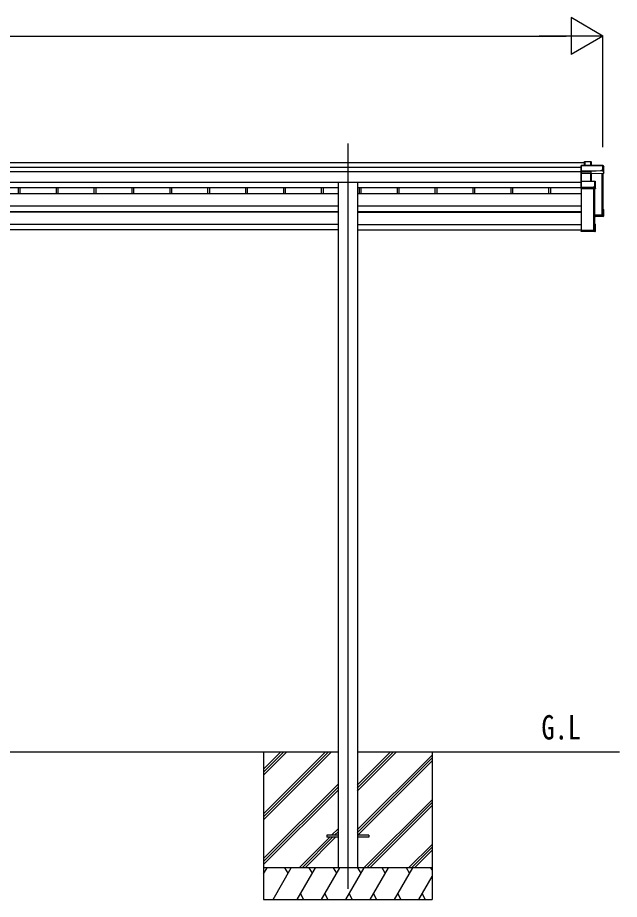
# Model space of a CAD drawing. Units: millimetres, scale not verified. Extents: x -14718 to 14718, y -10395 to 10395.
# Drawn here: x 1276 to 4135, y -5538 to -1351 of the extents above; entities that cross this region are included whole.
import ezdxf
from ezdxf.enums import TextEntityAlignment as Align

# ---------------------------------------------------------------- set-up
doc = ezdxf.new("R2010")
doc.units = ezdxf.units.MM
doc.header["$LTSCALE"] = 50
for name, color, linetype in [('0-2_USER1', 3, 'Continuous'), ('0-3_YKK_12', 2, 'Continuous'), ('0-4_YKK_13', 4, 'Continuous'), ('0-5_YKK_A1', 4, 'Continuous'), ('0-6_YKK_D', 6, 'Continuous')]:
    doc.layers.add(name, color=color, linetype=linetype)
doc.styles.add('ＭＳ ゴシック', font='')
doc.styles.get('ＭＳ ゴシック').set_extended_font_data('MS Gothic')

msp = doc.modelspace()

# ---------------------------------------------------------------- linework, layer by layer
at = {"layer": '0-3_YKK_12'}
for p, q in [((2844.67, -1947.98), (2844.67, -2425.72)), ((2844.67, -2425.72), (2844.67, -5487.5))]:
    msp.add_line(p, q, dxfattribs=at)
at = {"layer": '0-4_YKK_13'}
for p, q in [((3968.77, -2035.27), (3969.62, -2034.33)), ((3968.77, -2052.02), (3968.77, -2035.27)), ((3969.62, -2052.02), (3969.62, -2034.33)), ((3969.77, -2034.22), (3999.33, -2034.22)), ((3999.33, -2034.66), (3999.33, -2034.22)), ((3999.76, -2034.46), (4001.51, -2037.46)), ((3999.83, -2034.71), (3999.83, -2052.02)), ((4001.58, -2037.7), (3999.83, -2034.71)), ((4001.58, -2052.02), (4001.58, -2037.7)), ((3953.62, -2052.13), (3952.77, -2053.07)), ((3952.77, -2078.49), (3952.77, -2053.07)), ((3953.63, -2079.21), (3952.77, -2078.49)), ((3952.77, -2088), (3952.77, -2078.49)), ((3953.91, -2088.94), (3952.77, -2088)), ((3952.77, -2128.8), (3952.77, -2088)), ((3953.77, -2052.47), (3953.77, -2078.85)), ((4055.8, -2052.47), (3953.77, -2052.47)), ((3953.77, -2078.85), (4000.26, -2078.85)), ((3953.77, -2079.4), (3953.77, -2088.75)), ((4000.27, -2079.4), (3953.77, -2079.4)), ((3953.77, -2088.75), (3999.8, -2088.75)), ((3953.77, -2089.3), (3953.77, -2127.78)), ((3953.92, -2052.02), (4055.8, -2052.02)), ((3999.8, -2088.75), (3999.8, -2089.3)), ((4000.26, -2078.85), (4048.27, -2076.77)), ((4048.27, -2077.31), (4000.27, -2079.4)), ((4000.27, -2088.77), (4000.27, -2079.4)), ((4000.3, -2089.38), (4000.3, -2127.78)), ((4001.16, -2091.68), (4000.3, -2089.38)), ((4000.78, -2088.89), (4001.67, -2091.26)), ((4001.19, -2127.78), (4001.19, -2091.56)), ((4001.67, -2091.26), (4060.71, -2088.69)), ((4048.27, -2076.77), (4048.27, -2077.31)), ((4055.8, -2052.47), (4055.8, -2052.02)), ((4055.8, -2074.35), (4055.8, -2052.47)), ((4056.23, -2052.27), (4060.64, -2059.81)), ((4056.3, -2074.4), (4056.76, -2075.19)), ((4056.76, -2078.19), (4056.76, -2075.19)), ((4056.76, -2078.19), (4060.71, -2088.69)), ((4060.71, -2088.69), (4060.71, -2060.05)), ((3953.63, -2127.9), (3952.77, -2128.8)), ((3952.77, -2155.77), (3952.77, -2128.8)), ((3953.77, -2127.78), (4018.23, -2127.78)), ((3953.77, -2128.23), (3953.77, -2156.13)), ((4018.23, -2127.78), (4018.23, -2128.23)), ((4018.52, -2127.87), (4020.49, -2129.28)), ((4020.69, -2161.49), (4020.69, -2129.68)), ((3953.63, -2156.49), (3952.77, -2155.77)), ((3952.77, -2161.14), (3952.77, -2155.77)), ((3952.77, -2161.14), (3952.77, -2161.14)), ((3953.77, -2161.98), (3952.77, -2161.14)), ((3953.77, -2156.13), (4010.7, -2156.13)), ((3953.77, -2156.68), (3953.77, -2161.98)), ((4010.7, -2156.68), (3953.77, -2156.68)), ((3953.77, -2161.98), (4020.19, -2161.98)), ((4010.7, -2153.62), (4018.23, -2153.62)), ((4010.7, -2156.13), (4010.7, -2153.62)), ((4010.7, -2156.13), (4010.7, -2156.68)), ((4010.7, -2157.92), (4010.7, -2156.68)), ((4018.69, -2157.92), (4010.7, -2157.92)), ((4020.19, -2161.98), (4018.69, -2157.92)), ((4018.73, -2153.67), (4019.19, -2154.45)), ((4019.19, -2157.43), (4019.19, -2154.45)), ((4019.19, -2157.43), (4020.69, -2161.49)), ((4016.77, -2290.9), (4058.27, -2289.09)), ((4059.77, -2290.53), (4016.77, -2292.4)), ((4048.27, -2295.21), (4016.77, -2296.58)), ((4048.27, -2295.21), (4020.69, -2296.41)), ((4056.76, -2294.52), (4048.27, -2294.89)), ((4048.27, -2294.89), (4048.27, -2295.21)), ((4053.92, -2285.81), (4053.92, -2289.28)), ((4056.76, -2294.52), (4060.71, -2291.52)), ((4056.77, -2262.41), (4060.25, -2262.41)), ((4056.77, -2262.53), (4060.57, -2262.53)), ((4056.77, -2263.29), (4059.77, -2263.29)), ((4056.77, -2267.33), (4058.27, -2264.78)), ((4056.77, -2264.78), (4058.27, -2264.78)), ((4058.27, -2289.09), (4058.27, -2264.78)), ((4059.77, -2263.29), (4060.59, -2262.55)), ((4059.77, -2263.29), (4059.77, -2290.53)), ((4060.71, -2291.52), (4060.71, -2262.89)), ((4020.19, -2332.01), (4016.77, -2332.01)), ((4016.77, -2332.85), (4019.75, -2332.85)), ((4018.25, -2334.35), (4016.77, -2334.35)), ((4018.25, -2362.28), (4018.25, -2334.35)), ((4020.69, -2364.32), (4020.69, -2332.51)), ((3952.77, -2357.46), (3954.77, -2357.46)), ((3952.77, -2357.46), (3952.77, -2357.91)), ((3952.77, -2357.91), (3952.77, -2363.78)), ((3952.77, -2357.91), (3954.77, -2357.91)), ((4019.75, -2363.78), (3952.77, -2363.78)), ((3953.77, -2364.82), (3952.77, -2363.78)), ((3953.63, -2366.1), (3952.77, -2365.2)), ((3953.77, -2364.82), (4020.19, -2364.82)), ((3953.77, -2366.22), (3953.77, -2364.82)), ((4010.7, -2366.22), (3953.77, -2366.22)), ((4010.7, -2366.22), (3953.77, -2366.22)), ((3954.77, -2357.91), (3954.77, -2357.46)), ((3954.77, -2357.91), (3954.77, -2362.28)), ((3954.77, -2362.28), (4018.25, -2362.28)), ((4010.7, -2365.89), (4010.7, -2366.22)), ((4018.69, -2365.89), (4010.7, -2365.89)), ((4010.7, -2366.22), (4010.7, -2366.22)), ((4016.35, -2361.55), (4016.35, -2362.28)), ((4020.19, -2364.82), (4018.69, -2365.89)), ((4020.49, -2364.72), (4018.98, -2365.8)), ((4020.55, -2364.67), (4019.75, -2363.78)), ((2744.67, -5233), (2744.67, -5242)), ((2799.67, -5233), (2744.67, -5233)), ((2944.67, -5233), (2889.67, -5233)), ((2944.67, -5233), (2944.67, -5242)), ((2799.67, -5242), (2744.67, -5242)), ((2944.67, -5242), (2889.67, -5242))]:
    msp.add_line(p, q, dxfattribs=at)
for points in [[(3999.33, -2052.02), (3999.33, -2034.66), (3969.98, -2034.66), (3969.98, -2052.02)], [(3999.8, -2127.78), (3999.8, -2089.3), (3953.77, -2089.3)], [(4000.27, -2088.77), (4000.27, -2088.77), (4000.27, -2088.77)], [(4048.27, -2076.77), (4048.27, -2074.35), (4055.8, -2074.35)], [(4056.76, -2078.19), (4048.27, -2078.56), (4048.27, -2077.31)], [(4060.71, -2060.05), (4056.3, -2052.52), (4056.3, -2074.4)], [(4018.23, -2153.62), (4018.23, -2128.23), (3953.77, -2128.23)], [(4020.69, -2129.68), (4018.73, -2128.28), (4018.73, -2153.67)], [(4016.77, -2293.43), (4060.71, -2291.52), (4060.71, -2291.52), (4059.77, -2290.53)], [(4020.55, -2332.14), (4019.75, -2332.85), (4019.75, -2363.78)], [(3952.77, -2363.78), (3952.77, -2363.78), (3952.77, -2365.2)]]:
    msp.add_lwpolyline(points, dxfattribs=at)
for centre, radius, start, end in [((3999.33, -2034.72), 0.5, 30.33313, 90), ((3999.44, -2036.07), 1.41, 74.15609, 94.61217), ((3999.34, -2034.71), 0.494, 359.98098, 30.32316), ((4000.67, -2089.26), 0.63, 129.50604, 184.71108), ((4000.8, -2089.39), 0.502, 92.80646, 179.3843), ((4055.8, -2052.52), 0.5, 30.33313, 90), ((4055.91, -2053.88), 1.41, 74.15609, 94.61217), ((4055.91, -2075.76), 1.41, 74.15609, 94.61217), ((4055.8, -2052.52), 0.494, 359.98098, 30.32316), ((4018.23, -2128.28), 0.5, 54.45407, 90), ((4018.34, -2129.63), 1.41, 74.15609, 94.61217), ((4018.23, -2128.28), 0.498, 0.1799, 54.43322), ((4018.34, -2155.02), 1.41, 74.15609, 94.61217)]:
    msp.add_arc(centre, radius, start, end, dxfattribs=at)
for centre, major_axis, ratio, start_param, end_param in [((3969.27, -2034.72), (-0.499, -0.499), 0.052408, 3.0892328, 3.8746309), ((3969.98, -2034.72), (-0.499, 0.499), 0.052408, 4.7647489, 5.550147), ((4001.11, -2037.75), (0.257, 0.444), 0.891995, 5.2871388, 6.0006), ((3953.27, -2052.52), (0.372, 0.372), 0.900404, 5.550147, 6.3355452), ((3953.98, -2052.52), (-0.372, 0.372), 0.900404, 5.4454273, 6.2308254), ((3953.27, -2078.91), (0.372, 0.372), 0.900404, 4.7952921, 5.550147), ((3953.27, -2078.91), (-0.498, 0.498), 0.083094, 3.2244958, 3.9793507), ((3954.27, -2089.24), (-0.498, 0.498), 0.083094, 0.0829031, 0.837758), ((3954.27, -2089.24), (0.372, 0.372), 0.900404, 1.6536995, 2.4085544), ((3999.8, -2088.92), (-1, 0), 0.165356, 4.2226982, 4.712389), ((3999.8, -2089.41), (-0.5, 0), 0.226184, 4.2102939, 4.712389), ((3999.8, -2089.43), (-0.5, -0.046), 0.224394, 3.1821146, 4.1897293), ((4000.26, -2078.91), (-0.011, 0.5), 0.002284, 3.307366, 4.8170591), ((3999.78, -2088.94), (-1, -0.045), 0.165035, 4.1904357, 4.1933299), ((3999.78, -2088.94), (-1, -0.045), 0.165035, 3.1952984, 4.1904357), ((4001.66, -2091.68), (-0.495, -0.086), 0.832908, 4.5579552, 6.0814725), ((3953.27, -2128.28), (0.5, 0.5), 0.02182, 6.2613687, 7.0162236), ((3953.27, -2128.28), (0.372, 0.372), 0.900404, 5.550147, 6.3050019), ((4020.22, -2129.7), (0.169, 0.473), 0.931403, 5.0793173, 5.862852), ((3953.27, -2156.18), (0.372, 0.372), 0.900404, 4.7952921, 5.550147), ((3953.27, -2156.18), (-0.498, 0.498), 0.083094, 3.2244958, 3.9793507), ((4018.69, -2157.42), (-0.479, 0.147), 0.993384, 1.8707271, 3.4377965), ((4020.22, -2161.56), (-0.498, -0.074), 0.830741, 1.394861, 2.1783957), ((4020.22, -2161.56), (0.289, 0.44), 0.847113, 4.5883003, 5.371835), ((4060.19, -2262.91), (-0.474, -0.272), 0.885613, 3.4570579, 4.242456), ((4060.23, -2262.84), (-0.491, 0.117), 0.873782, 4.1213673, 4.1933043), ((4060.24, -2262.84), (-0.257, 0.444), 0.891995, 4.1376391, 4.8511003), ((4020.22, -2332.43), (-0.498, 0.074), 0.830741, 4.1047896, 4.8883243), ((4020.22, -2332.43), (-0.289, 0.44), 0.847113, 4.052943, 4.8364777), ((3953.27, -2365.72), (-0.5, 0.5), 0.02182, 2.4085544, 3.1634093), ((4018.69, -2365.39), (-0.479, 0.147), 0.993384, 1.8707271, 2.4924516), ((4020.22, -2364.3), (0.255, 0.46), 0.938446, 3.6212269, 4.4047616), ((4020.22, -2364.3), (-0.169, 0.473), 0.931403, 3.561926, 4.3454607)]:
    msp.add_ellipse(centre, major_axis=major_axis, ratio=ratio, start_param=start_param, end_param=end_param, dxfattribs=at)
at = {"layer": '0-5_YKK_A1'}
for p, q in [((-1579.43, -2038.07), (3968.77, -2038.07)), ((-1563.43, -2060.95), (3952.77, -2060.95)), ((-1563.43, -2081.1), (3952.77, -2081.1)), ((4051.65, -2089.08), (4051.65, -2287.95)), ((4054.76, -2088.95), (4054.76, -2284.98)), ((4055.27, -2088.93), (4055.27, -2287.65)), ((4056.77, -2088.86), (4056.77, -2287.65)), ((-1563.43, -2132.31), (3952.77, -2132.31)), ((2799.47, -2132.31), (2799.47, -5387.5)), ((2889.87, -2132.31), (2889.87, -5387.5)), ((-410.11, -2156.63), (2799.49, -2156.63)), ((1278.62, -2156.63), (1278.62, -2186.45)), ((1286.77, -2156.63), (1286.77, -2186.45)), ((1458.62, -2156.63), (1458.62, -2186.45)), ((1466.77, -2156.63), (1466.77, -2186.45)), ((1638.62, -2156.63), (1638.62, -2186.45)), ((1646.77, -2156.63), (1646.77, -2186.45)), ((1818.62, -2156.63), (1818.62, -2186.45)), ((1826.77, -2156.63), (1826.77, -2186.45)), ((1998.62, -2156.63), (1998.62, -2186.45)), ((2006.77, -2156.63), (2006.77, -2186.45)), ((2178.62, -2156.63), (2178.62, -2186.45)), ((2186.77, -2156.63), (2186.77, -2186.45)), ((2358.62, -2156.63), (2358.62, -2186.45)), ((2366.77, -2156.63), (2366.77, -2186.45)), ((2538.62, -2156.63), (2538.62, -2186.45)), ((2546.77, -2156.63), (2546.77, -2186.45)), ((2718.62, -2156.63), (2718.62, -2186.45)), ((2726.77, -2156.63), (2726.77, -2186.45)), ((2889.89, -2156.63), (3952.77, -2156.63)), ((2898.62, -2156.63), (2898.62, -2186.45)), ((2906.77, -2156.63), (2906.77, -2186.45)), ((3078.62, -2156.63), (3078.62, -2186.45)), ((3086.77, -2156.63), (3086.77, -2186.45)), ((3258.62, -2156.63), (3258.62, -2186.45)), ((3266.77, -2156.63), (3266.77, -2186.45)), ((3438.62, -2156.63), (3438.62, -2186.45)), ((3446.77, -2156.63), (3446.77, -2186.45)), ((3618.62, -2156.63), (3618.62, -2186.45)), ((3626.77, -2156.63), (3626.77, -2186.45)), ((3798.62, -2156.63), (3798.62, -2186.45)), ((3806.77, -2156.63), (3806.77, -2186.45)), ((3955.27, -2361.55), (3955.27, -2161.98)), ((4011.65, -2161.98), (4011.65, -2361.55)), ((4015.27, -2161.98), (4015.27, -2361.25)), ((4016.77, -2161.98), (4016.77, -2361.25)), ((-410.13, -2186.45), (2799.47, -2186.45)), ((2889.87, -2186.45), (3955.27, -2186.45)), ((2799.47, -2245.23), (-410.14, -2245)), ((3955.27, -2245.23), (2889.87, -2245.23)), ((-410.14, -2271.47), (2799.47, -2271.47)), ((2799.47, -2274.17), (-410.13, -2274.17)), ((1278.62, -2271.47), (1278.62, -2274.17)), ((1286.77, -2271.47), (1286.77, -2274.17)), ((1458.62, -2271.47), (1458.62, -2274.17)), ((1466.77, -2271.47), (1466.77, -2274.17)), ((2358.62, -2271.47), (2358.62, -2274.17)), ((2366.77, -2271.47), (2366.77, -2274.17)), ((2538.62, -2271.47), (2538.62, -2274.17)), ((2546.77, -2271.47), (2546.77, -2274.17)), ((2718.62, -2271.47), (2718.62, -2274.17)), ((2726.77, -2271.47), (2726.77, -2274.17)), ((2889.87, -2271.47), (3955.27, -2271.47)), ((2889.87, -2274.17), (3955.27, -2274.17)), ((2898.62, -2271.47), (2898.62, -2274.17)), ((2906.77, -2271.47), (2906.77, -2274.17)), ((3078.62, -2271.47), (3078.62, -2274.17)), ((3086.77, -2271.47), (3086.77, -2274.17)), ((3258.62, -2271.47), (3258.62, -2274.17)), ((3266.77, -2271.47), (3266.77, -2274.17)), ((3438.62, -2271.47), (3438.62, -2274.17)), ((3446.77, -2271.47), (3446.77, -2274.17)), ((3618.62, -2271.47), (3618.62, -2274.17)), ((3626.77, -2271.47), (3626.77, -2274.17)), ((3798.62, -2271.47), (3798.62, -2274.17)), ((3806.77, -2271.47), (3806.77, -2274.17)), ((4051.65, -2287.95), (4016.77, -2287.95)), ((4051.65, -2287.95), (4016.77, -2287.95)), ((4054.76, -2284.98), (4051.86, -2287.87)), ((4056.47, -2287.95), (4055.57, -2287.95)), ((2799.47, -2332.74), (-410.13, -2332.74)), ((2889.87, -2332.74), (3955.27, -2332.74)), ((2799.47, -2358.81), (-410.13, -2358.83)), ((2889.87, -2358.82), (3952.77, -2358.83)), ((3954.77, -2358.82), (3955.27, -2358.82)), ((4011.65, -2361.55), (3955.27, -2361.55)), ((4014.76, -2358.58), (4011.86, -2361.46)), ((4016.47, -2361.55), (4015.57, -2361.55)), ((-410.33, -4837.5), (2799.67, -4837.5)), ((2444.67, -4837.5), (2444.67, -5537.5)), ((2444.67, -5131.48), (2738.65, -4837.5)), ((2444.67, -5145.62), (2752.79, -4837.5)), ((2444.67, -5159.76), (2766.93, -4837.5)), ((2444.67, -4919.34), (2526.51, -4837.5)), ((2444.67, -4933.49), (2540.66, -4837.5)), ((2444.67, -4947.63), (2554.8, -4837.5)), ((2889.67, -4837.5), (4134.7, -4837.5)), ((2889.67, -5023.13), (3075.3, -4837.5)), ((2889.67, -5008.99), (3061.16, -4837.5)), ((2889.67, -4994.85), (3047.02, -4837.5)), ((2889.67, -5206.98), (3244.67, -4851.98)), ((3244.67, -4837.5), (3244.67, -5537.5)), ((2889.67, -5221.12), (3244.67, -4866.12)), ((2891.93, -5233), (3244.67, -4880.26)), ((2444.67, -5343.61), (2799.67, -4988.61)), ((2444.67, -5357.75), (2799.67, -5002.75)), ((2444.67, -5371.89), (2799.67, -5016.9)), ((2921.28, -5387.5), (3244.67, -5064.11)), ((2935.42, -5387.5), (3244.67, -5078.25)), ((2949.56, -5387.5), (3244.67, -5092.4)), ((2767.41, -5233), (2799.67, -5200.74)), ((2781.55, -5233), (2799.67, -5214.88)), ((2795.7, -5233), (2799.67, -5229.03)), ((2612.91, -5387.5), (2758.41, -5242)), ((2627.05, -5387.5), (2772.55, -5242)), ((2641.2, -5387.5), (2786.7, -5242)), ((3133.41, -5387.5), (3244.67, -5276.24)), ((3147.55, -5387.5), (3244.67, -5290.38)), ((3161.69, -5387.5), (3244.67, -5304.53)), ((3244.67, -5387.5), (2444.67, -5387.5)), ((2444.67, -5416.44), (2461.38, -5387.5)), ((2489.21, -5537.5), (2575.82, -5387.5)), ((2560.82, -5413.48), (2545.81, -5387.5)), ((2604.69, -5537.5), (2691.29, -5387.5)), ((2676.29, -5413.48), (2661.29, -5387.5)), ((2720.16, -5537.5), (2806.76, -5387.5)), ((2791.76, -5413.48), (2776.76, -5387.5)), ((2835.63, -5537.5), (2922.23, -5387.5)), ((2907.23, -5413.48), (2892.23, -5387.5)), ((2951.1, -5537.5), (3037.7, -5387.5)), ((3022.7, -5413.48), (3007.7, -5387.5)), ((3066.57, -5537.5), (3153.17, -5387.5)), ((3138.17, -5413.48), (3123.17, -5387.5)), ((3244.67, -5397.95), (3238.64, -5387.5)), ((2446.38, -5413.48), (2444.67, -5410.52)), ((3182.04, -5537.5), (3244.67, -5429.02)), ((2619.68, -5511.52), (2634.68, -5537.5)), ((2735.16, -5511.52), (2750.16, -5537.5)), ((2850.63, -5511.52), (2865.62, -5537.5)), ((2966.1, -5511.52), (2981.09, -5537.5)), ((3081.57, -5511.52), (3096.56, -5537.5)), ((3197.04, -5511.52), (3212.03, -5537.5)), ((2444.67, -5537.5), (3244.67, -5537.5))]:
    msp.add_line(p, q, dxfattribs=at)
for centre, radius, start, end in [((4051.65, -2287.65), 0.301, 269.97302, 314.80486), ((4054.97, -2285.19), 0.3, 0.29363, 134.92849), ((4055.57, -2287.65), 0.299, 180.1578, 270.15693), ((4056.47, -2287.65), 0.299, 269.84307, 359.8422), ((4011.65, -2361.25), 0.301, 269.97302, 314.80486), ((4014.97, -2358.79), 0.3, 0.29363, 134.92849), ((4015.57, -2361.25), 0.299, 180.1578, 270.15693), ((4016.47, -2361.25), 0.299, 269.84307, 359.8422)]:
    msp.add_arc(centre, radius, start, end, dxfattribs=at)
at = {"layer": '0-6_YKK_D'}
for p, q in [((4056.77, -1438.07), (3905.21, -1350.57)), ((3905.21, -1350.57), (3905.21, -1525.57)), ((-1492.43, -1438.07), (3881.77, -1438.07)), ((4056.77, -1438.07), (3753.66, -1438.07)), ((4056.77, -1438.07), (3905.21, -1525.57)), ((4056.77, -1965.91), (4056.77, -1437.07))]:
    msp.add_line(p, q, dxfattribs=at)

# ---------------------------------------------------------------- texts
at = {"layer": '0-2_USER1', "style": 'ＭＳ ゴシック', "width": 0.8}
msp.add_text('G.L', height=115.5, dxfattribs=at).set_placement((3764.24, -4812.88), align=Align.BOTTOM_LEFT)

doc.saveas('drawing.dxf')
